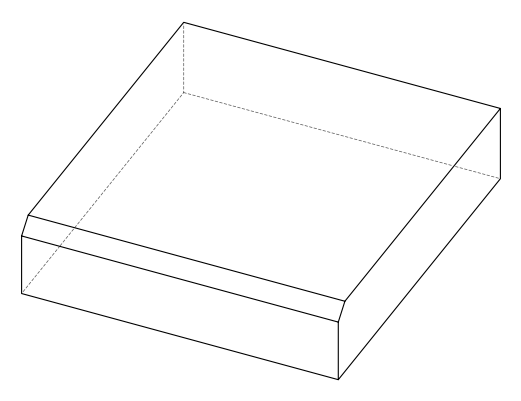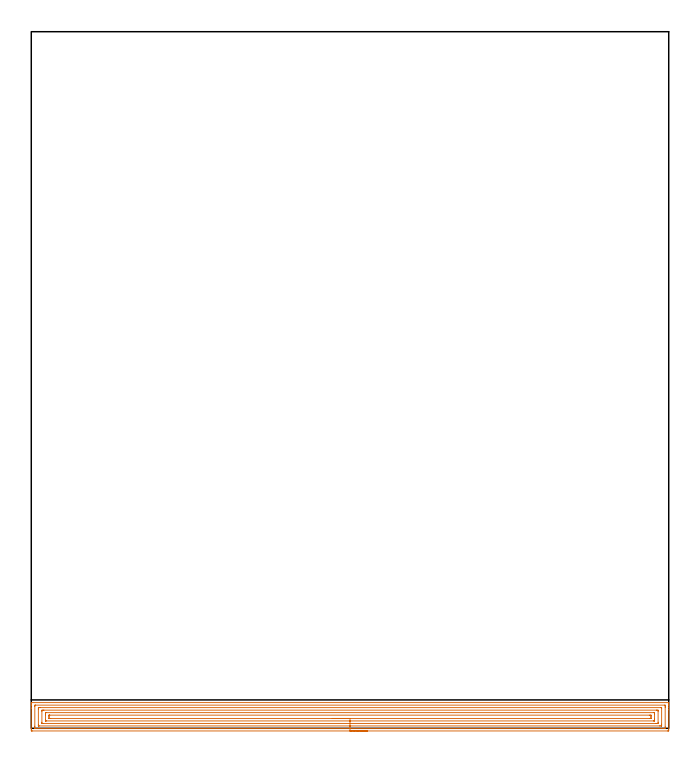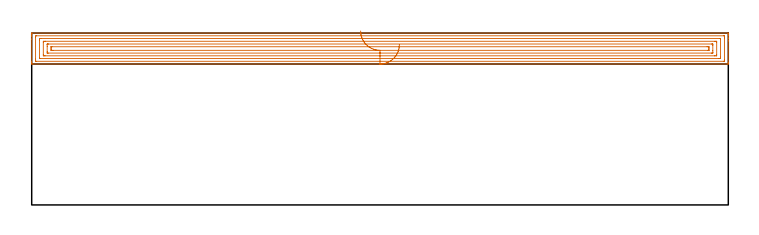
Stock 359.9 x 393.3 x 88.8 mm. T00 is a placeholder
(PLAN: 1 operations, 0 tool changes, 17.6 min)
(1 AREA_MILL | FG_CHAMFER_SURFACE | UGT0205_001 | 17.57 min | 46064 mm3)
(TOOL UGT0205_001 | Chamfer Mill 20 x 3 x 45 deg. | D20 FL50 Z2)
(OP 1 AREA_MILL)
G17 G21 G94 G90
T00 M6
G54
G17 G0 G90 X189.95 Y-1.5 S1061 M3
G43 Z98.8 H0
Z82.8
G94 G1 X189.912 Z81.928 F250.
X189.798 Z81.064
X189.609 Z80.212
X189.347 Z79.38
X189.013 Z78.574
X188.61 Z77.8
X188.142 Z77.064
X187.61 Z76.372
X187.021 Z75.729
X186.378 Z75.14
X185.686 Z74.608
X184.95 Z74.14
X184.176 Z73.737
X183.37 Z73.403
X182.538 Z73.141
X181.686 Z72.952
X180.822 Z72.838
X179.95 Z72.8
X0.632
X0.145 Y-1.495 Z72.803
X0.009 Y-1.492 Z72.806
X0.005 Y-1.014 Z73.284
X0. Y-0.389 Z73.909
Y11.362 Z85.656
Y12.764 Z87.06
Y13.13 Z87.425
Y13.861 Z88.16
Y14.098 Z88.398
X0.007 Y14.482 Z88.774
X0.009 Y14.497 Z88.788
X0.185 Y14.5 Z88.8
X359.715
X359.891 Y14.497 Z88.788
X359.893 Y14.482 Z88.774
X359.9 Y14.098 Z88.397
Y13.861 Z88.16
Y13.13 Z87.425
Y11.88 Z86.177
Y10.478 Z84.773
Y-0.754 Z73.543
X359.897 Y-1.014 Z73.284
X359.891 Y-1.492 Z72.806
X359.755 Y-1.495 Z72.803
X359.268 Y-1.5 Z72.8
X179.95
Y-0.086 Z74.214
X2.376 Y-0.085 Z74.215
X2.024 Y-0.079 Z74.221
X2.01 Y0.035 Z74.335
X2.002 Y0.284 Z74.584
X2. Y0.754 Z75.054
Y1.17 Z75.47
X2.001 Y12.246 Z86.546
X2.002 Y12.659 Z86.959
X2.01 Y13.07 Z87.37
X2.421 Y13.084 Z87.384
X2.466 Y13.085 Z87.385
X357.524
X357.876 Y13.079 Z87.379
X357.89 Y12.965 Z87.265
X357.898 Y12.716 Z87.016
X357.9 Y12.246 Z86.546
Y11.83 Z86.13
X357.899 Y0.754 Z75.054
X357.898 Y0.341 Z74.641
X357.89 Y-0.071 Z74.229
X357.479 Y-0.084 Z74.216
X357.434 Y-0.085 Z74.215
X179.95 Y-0.086 Z74.214
Y1.328 Z75.628
X4.523 Y1.329 Z75.629
X4.209 Y1.33 Z75.63
X4.105 Y1.332 Z75.632
X4.024 Y1.335 Z75.635
X4.01 Y1.34 Z75.64
X4.006 Y1.372 Z75.672
X4.003 Y1.431 Z75.731
X4.001 Y1.638 Z75.938
X4. Y1.845 Z76.145
Y10.685 Z84.985
X4.001 Y11.362 Z85.662
X4.004 Y11.565 Z85.865
X4.01 Y11.636 Z85.936
X4.021 Y11.665 Z85.965
X4.054 Y11.666 Z85.966
X4.209 Y11.669 Z85.969
X4.791 Y11.671 Z85.971
X5.104 Y11.672 Z85.972
X355.377 Y11.671 Z85.971
X355.691 Y11.67 Z85.97
X355.795 Y11.668 Z85.968
X355.876 Y11.665 Z85.965
X355.89 Y11.66 Z85.96
X355.894 Y11.628 Z85.928
X355.897 Y11.569 Z85.869
X355.899 Y11.362 Z85.662
X355.9 Y11.155 Z85.455
Y2.315 Z76.615
X355.899 Y1.638 Z75.938
X355.897 Y1.435 Z75.735
X355.89 Y1.363 Z75.663
X355.879 Y1.335 Z75.635
X355.847 Y1.334 Z75.634
X355.691 Y1.331 Z75.631
X355.109 Y1.329 Z75.629
X354.796 Y1.328 Z75.628
X179.95
Y2.743 Z77.043
X6.893
X6.669 Y2.744 Z77.044
X6.133 Y2.749 Z77.049
X6.01 Y2.752 Z77.052
X6.006 Y2.965 Z77.265
X6. Y3.404 Z77.704
Y9.592 Z83.892
X6.006 Y10.035 Z84.335
X6.01 Y10.248 Z84.548
X6.226 Y10.252 Z84.552
X6.893 Y10.257 Z84.557
X7.116
X353.007
X353.231 Y10.256 Z84.556
X353.767 Y10.251 Z84.551
X353.89 Y10.248 Z84.548
X353.894 Y10.035 Z84.335
X353.9 Y9.596 Z83.896
Y3.408 Z77.708
X353.894 Y2.965 Z77.265
X353.89 Y2.752 Z77.052
X353.674 Y2.748 Z77.048
X353.007 Y2.743 Z77.043
X352.784
X179.95
Y4.157 Z78.457
X8.546
X8.277 Y4.16 Z78.46
X8.098 Y4.164 Z78.464
X8.009 Y4.172 Z78.472
X8.007 Y4.194 Z78.494
X8.004 Y4.29 Z78.59
X8. Y4.963 Z79.263
Y7.615 Z81.915
Y8.499 Z82.799
X8.003 Y8.71 Z83.01
X8.006 Y8.794 Z83.094
X8.009 Y8.829 Z83.129
X8.142 Y8.836 Z83.136
X8.412 Y8.841 Z83.141
X8.547 Y8.843 Z83.143
X351.354
X351.623 Y8.84 Z83.14
X351.802 Y8.836 Z83.136
X351.891 Y8.828 Z83.128
X351.893 Y8.805 Z83.105
X351.896 Y8.71 Z83.01
X351.9 Y8.037 Z82.337
Y5.385 Z79.685
Y4.501 Z78.801
X351.897 Y4.29 Z78.59
X351.894 Y4.206 Z78.506
X351.891 Y4.171 Z78.471
X351.758 Y4.164 Z78.464
X351.488 Y4.159 Z78.459
X351.353 Y4.157 Z78.457
X179.95
Y5.571 Z79.871
X10.962
X10.47 Y5.573 Z79.873
X10.062 Y5.577 Z79.877
X10.01 Y5.58 Z79.88
X10.004 Y5.634 Z79.934
X10.001 Y6.058 Z80.358
X10. Y6.522 Z80.822
X10.003 Y6.942 Z81.242
X10.008 Y7.399 Z81.699
X10.016 Y7.422 Z81.722
X10.04 Y7.424 Z81.724
X10.101 Y7.427 Z81.727
X10.224 Y7.428 Z81.728
X10.47 Y7.429 Z81.729
X348.938
X349.43 Y7.427 Z81.727
X349.838 Y7.423 Z81.723
X349.89 Y7.42 Z81.72
X349.896 Y7.366 Z81.666
X349.899 Y6.942 Z81.242
X349.9 Y6.478 Z80.778
X349.897 Y6.058 Z80.358
X349.892 Y5.601 Z79.901
X349.884 Y5.578 Z79.878
X349.86 Y5.576 Z79.876
X349.799 Y5.573 Z79.873
X349.676 Y5.572 Z79.872
X349.43 Y5.571 Z79.871
X179.95
X179.078 Z79.909
X178.214 Z80.023
X177.362 Z80.212
X176.53 Z80.474
X175.724 Z80.808
X174.95 Z81.211
X174.214 Z81.68
X173.522 Z82.211
X172.879 Z82.8
X172.29 Z83.443
X171.758 Z84.135
X171.29 Z84.871
X170.887 Z85.645
X170.553 Z86.451
X170.291 Z87.283
X170.102 Z88.135
X169.988 Z89.
X169.95 Z89.871
G0 Z98.8
M5
M2
